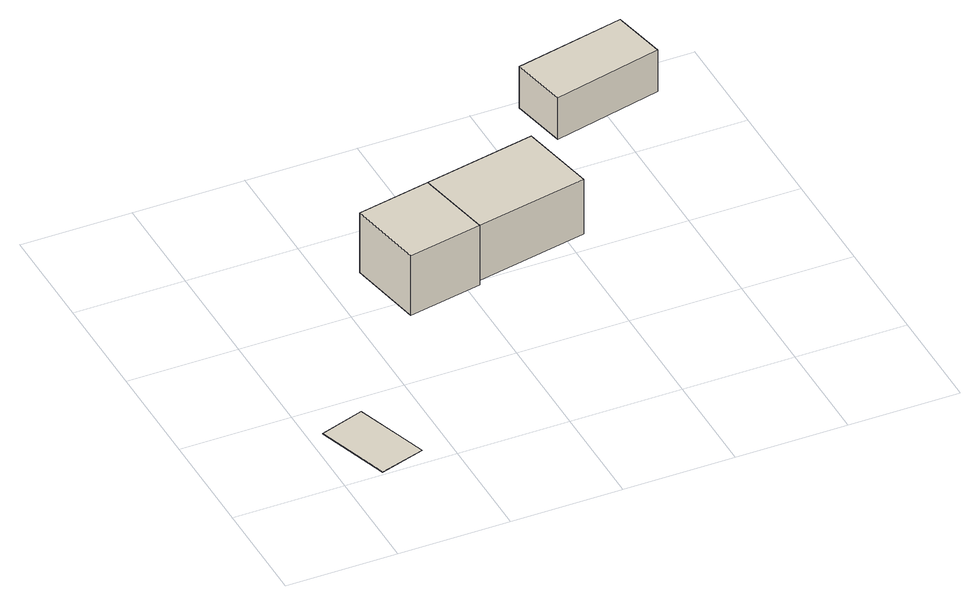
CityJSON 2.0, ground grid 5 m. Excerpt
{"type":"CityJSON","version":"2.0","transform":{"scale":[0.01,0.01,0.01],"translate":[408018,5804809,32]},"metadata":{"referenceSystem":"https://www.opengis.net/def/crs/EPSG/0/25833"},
"CityObjects":{
"building1":{"type":"Building","attributes":{"Gemeindeschluessel":"11000009","BezugspunktDach":"2200","function":"31001_2000","measuredHeight":0.016,"storeysAboveGround":1},"address":[{"country":"Germany","locality":"Berlin","thoroughfareNumber":"900 (32)","thoroughfareName":"Am Langen See"}],"geometry":[{"type":"Solid","lod":"1","boundaries":[[[[0,1,2,3]],[[4,5,6,7]],[[4,7,3,2]],[[5,4,2,1]],[[6,5,1,0]],[[7,6,0,3]]]]}]},
"building2":{"type":"Building","attributes":{"Gemeindeschluessel":"11000009","BezugspunktDach":"2200","function":"31001_2000","measuredHeight":3,"storeysAboveGround":1},"address":[{"country":"Germany","locality":"Berlin","thoroughfareNumber":"900 (31)","thoroughfareName":"Am Langen See"}],"geometry":[{"type":"Solid","lod":"1","boundaries":[[[[8,9,10,11]],[[12,13,14,15]],[[12,15,11,10]],[[13,12,10,9]],[[14,13,9,8]],[[15,14,8,11]]]]}]},
"building3":{"type":"Building","attributes":{"Gemeindeschluessel":"11000009","BezugspunktDach":"2200","function":"31001_2000","measuredHeight":2.77,"storeysAboveGround":1},"address":[{"country":"Germany","locality":"Berlin","thoroughfareNumber":"900 (30)","thoroughfareName":"Am Langen See"}],"geometry":[{"type":"Solid","lod":"1","boundaries":[[[[9,16,17,10]],[[18,19,20,21]],[[18,21,10,17]],[[19,18,17,16]],[[20,19,16,9]],[[21,20,9,10]]]]}]},
"building4":{"type":"Building","attributes":{"Gemeindeschluessel":"11000009","BezugspunktDach":"2200","function":"31001_2000","measuredHeight":2.33,"storeysAboveGround":1},"address":[{"country":"Germany","locality":"Berlin","thoroughfareNumber":"900 (28)","thoroughfareName":"Am Langen See"}],"geometry":[{"type":"Solid","lod":"1","boundaries":[[[[22,23,24,25,26]],[[27,28,29,30,31]],[[27,31,26,25]],[[28,27,25,24]],[[29,28,24,23]],[[30,29,23,22]],[[31,30,22,26]]]]}]}
},
"vertices":[
[176,15,61],[382,76,61],[269,414,61],[66,347,61],[269,414,59],[382,76,59],[176,15,59],[66,347,59],
[699,857,400],[1036,922,400],[968,1270,400],[635,1204,400],[968,1270,100],[1036,922,100],[699,857,100],[635,1204,100],
[1544,1022,400],[1476,1371,400],[1476,1371,123],[1544,1022,123],[1036,922,123],[968,1270,123],
[1662,1514,433],[2160,1631,433],[2135,1755,433],[2110,1879,433],[1611,1769,433],[2110,1879,224],[2135,1755,224],[2160,1631,224],[1662,1514,224],[1611,1769,224]
]}
